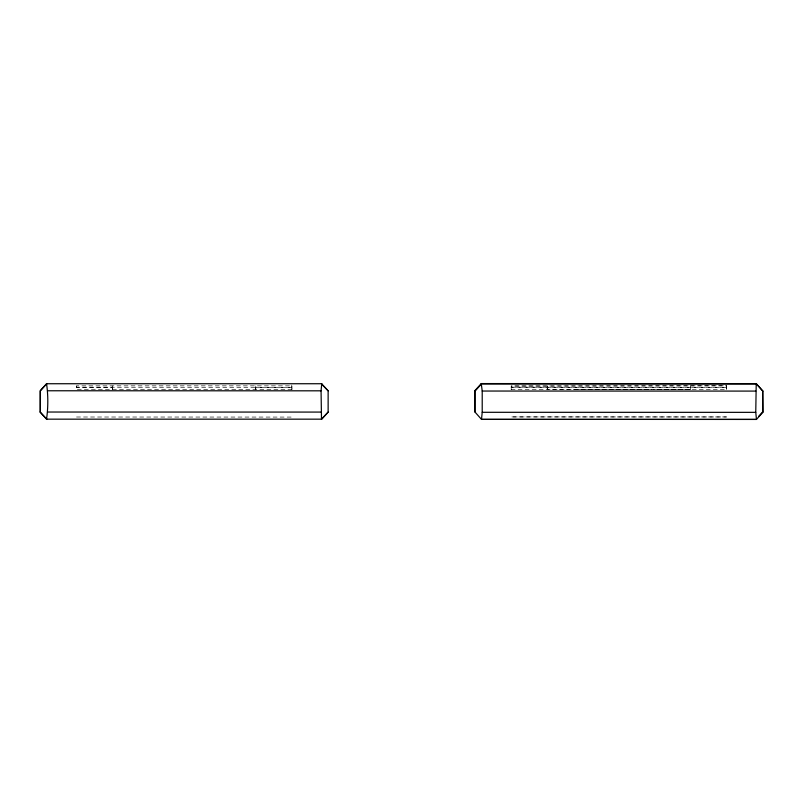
<?xml version="1.0" encoding="UTF-8"?>
<svg xmlns="http://www.w3.org/2000/svg" width="803" height="803" viewBox="0 0 803 803"><rect width="100%" height="100%" fill="white"/><g stroke="black" fill="none" stroke-linecap="round" stroke-linejoin="round"><path stroke-width="0.6" stroke-dasharray="4.01 3.01" d="M291.931 389.415L76.355 389.395L76.355 385.852L291.971 385.862L291.931 389.415L291.8 387.307L76.496 387.247L76.526 384.878M112.47 389.405L112.47 385.862M112.671 389.375L112.671 387.247L76.526 387.237M255.625 389.435L255.625 387.307L291.8 387.307M255.826 389.395L255.826 385.852M291.77 387.317L291.77 384.948M657.125 389.455L726.514 389.375L726.514 385.831L511.21 385.992L511.21 389.535L511.069 387.207L726.685 387.498L511.069 387.207M547.184 387.166L547.184 389.294L690.339 389.314L690.339 385.771M547.385 389.585L547.385 386.042L726.514 385.831M726.645 389.565L726.685 383.954M76.516 417.008L291.76 417.078M575.952 389.455L690.339 389.314M547.385 386.042L511.21 385.992M511.069 389.335L652.207 389.455M690.54 387.488L690.54 389.616M726.474 416.958L511.039 416.928L726.474 416.958"/><path stroke-width="1.2" d="M40.15 412.08L40.15 390.82L46.534 383.734C48.22 394.674 48.22 408.054 46.524 419.166L40.15 412.08L46.785 419.116M40.401 412.029L40.411 390.77L46.785 383.683M328.136 390.82L321.501 383.784L328.136 390.82L328.136 412.09L321.501 419.216L321.059 390.82L321.762 383.734L46.534 383.734M474.864 411.919L474.874 390.659L481.248 383.573L756.225 383.623L762.85 391.081L762.85 412.34L756.466 419.427L481.499 419.377L474.864 411.919L474.874 390.659M756.225 383.623L755.764 412.351L756.466 419.427L481.499 419.377L482.212 412.3L482.212 391.041L481.248 383.573M762.85 412.34L762.599 390.71M328.136 412.09L321.752 419.166L46.524 419.166M475.125 391.031L481.499 383.944L756.476 383.995L762.85 391.081M758.604 416.396L762.599 411.969M47.497 390.77L321.059 390.82M482.212 391.041L755.774 391.091M47.497 412.029L321.049 412.08M482.212 412.3L755.764 412.351"/></g></svg>
